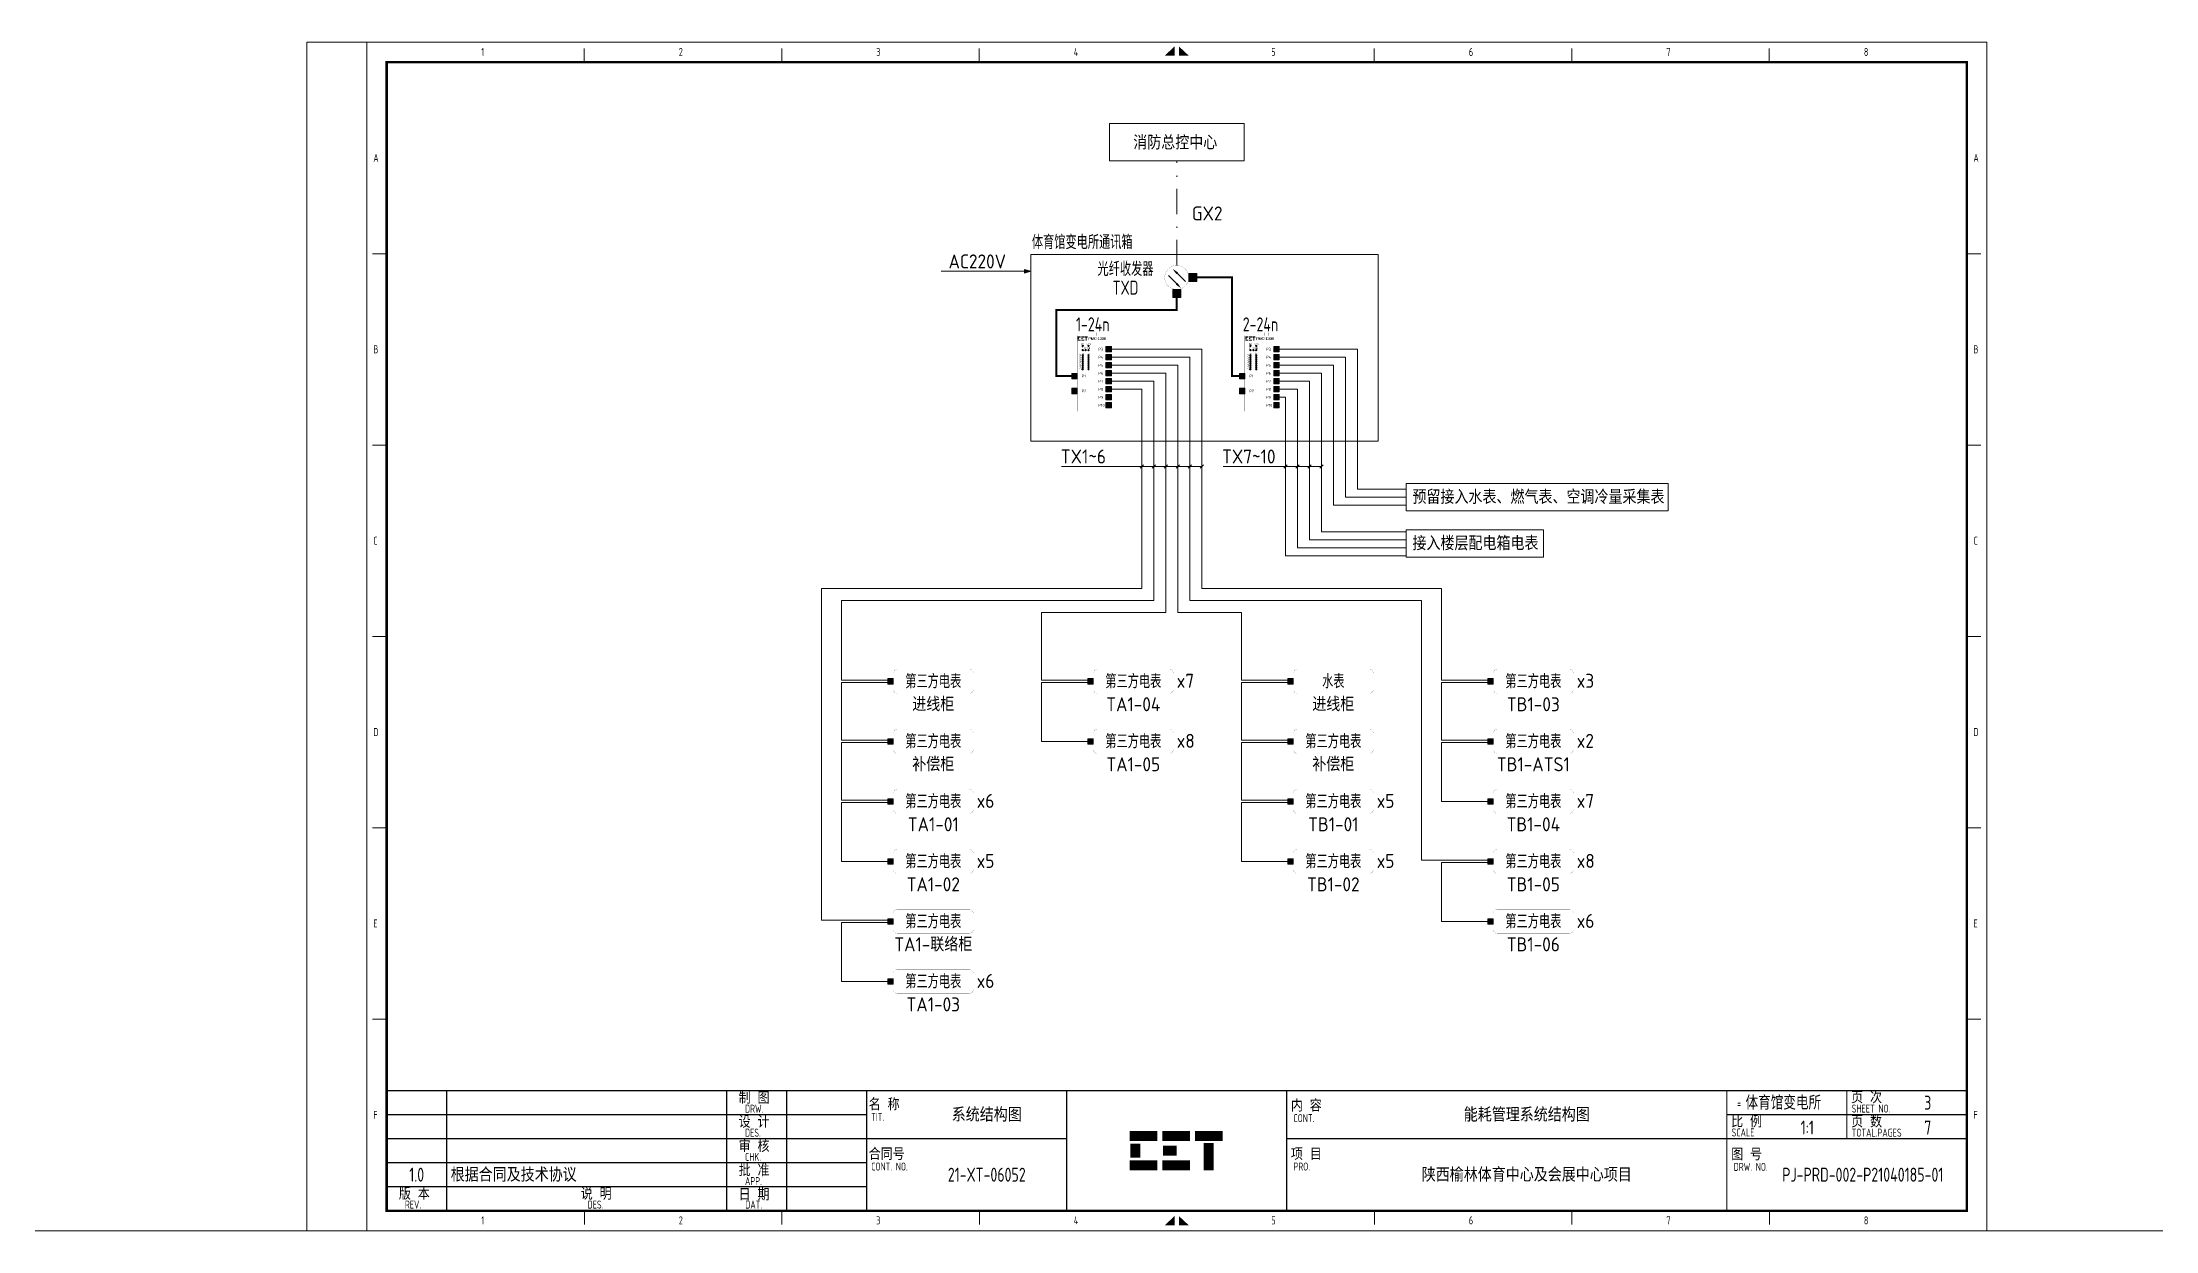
# Model space of a CAD drawing. Header units: millimetres. Extents: x 42 to 4265, y -439 to -142.
# Drawn here: x 1627 to 2155, y -439 to -142 of the extents above; entities that cross this region are included whole.
import ezdxf
from ezdxf.enums import TextEntityAlignment as Align

# ---------------------------------------------------------------- set-up
doc = ezdxf.new("R2010")
doc.units = ezdxf.units.MM
doc.linetypes.add('DASHDOT2', pattern=[12.7, 6.35, -3.175, 0, -3.175])
doc.layers.add('图框', color=7, linetype='Continuous', lineweight=9)
doc.layers.add('线', color=7, linetype='Continuous', lineweight=9)
doc.styles.add('CET', font='isocp.shx', dxfattribs={"height": 3.5, "bigfont": 'hztxt.shx'})
doc.styles.get("Standard").update_dxf_attribs({"font": 'isocp.shx', "height": 3, "bigfont": 'hztxt.shx'})

# ---------------------------------------------------------------- blocks, each defined once
blk = doc.blocks.new('图框-A3')
at = {"layer": '图框'}
for points in [[(0, 0), (420, 0), (420, 297), (0, 297), (0, 0)], [(15, 0), (15, 297)], [(69.37501270194343, 295.4579999999769), (69.375, 292)], [(118.7500127019434, 295.4579999999769), (118.75, 292)], [(168.1250127019434, 295.4579999999769), (168.125, 292)], [(266.8750127019434, 295.4579999999769), (266.875, 292)], [(316.2500127019434, 295.4579999999769), (316.25, 292)], [(365.6250127019434, 295.4579999999769), (365.625, 292)], [(20, 244.16666), (16.48505390119681, 244.1666341777637)], [(418.5149460988032, 244.16666), (415, 244.1666341777637)], [(20, 196.33333), (16.48505390119681, 196.3333041777637)], [(418.5149460988032, 196.33333), (415, 196.3333041777638)], [(20, 148.50003), (16.48505390119681, 148.5000041777637)], [(418.5149460988032, 148.5), (415, 148.5)], [(20, 100.66667), (16.48505390119681, 100.6666441777637)], [(418.5149460988032, 100.66667), (415, 100.6666441777638)], [(20.00035140326877, 52.83334000258158), (16.48540530446557, 52.83331418034531)], [(418.515297502072, 52.83334000258161), (415.0003514032688, 52.83331418034534)], [(69.4105600763537, 5), (69.41054737441027, 1.542000000023108)], [(118.7855600763537, 5), (118.7855473744103, 1.542000000023108)], [(168.1605600763537, 5), (168.1605473744103, 1.542000000023108)], [(266.9105600763537, 5), (266.9105473744103, 1.542000000023108)], [(316.2855600763537, 5), (316.2855473744103, 1.542000000023108)], [(365.6605600763537, 5), (365.6605473744103, 1.542000000023108)]]:
    blk.add_lwpolyline(points, dxfattribs=at)
at = {"layer": '图框', "const_width": 0.6}
blk.add_lwpolyline([(20, 5), (20, 292), (415, 292), (415, 5)], close=True, dxfattribs=at)
at = {"layer": '图框'}
for points, const_width in [([(20.00000000000011, 4.771030137833719), (20.00000000000011, 34.77103013783372)], 0.3023767766250001), ([(20, 5), (20, 35)], 0.3), ([(20, 35), (415, 35)], 0.3), ([(35, 5), (35, 35)], 0.3), ([(105, 5), (105, 35)], 0.3), ([(120, 5), (120, 35)], 0.3), ([(140, 5), (140, 35)], 0.3), ([(190, 5), (190, 35)], 0.3), ([(245, 5), (245, 35)], 0.3), ([(355, 5), (355, 35)], 0.3), ([(385, 23), (385, 35)], 0.3), ([(415, 5), (415, 35)], 0.3), ([(20, 29), (140, 29)], 0.3), ([(355, 29), (415, 29)], 0.3), ([(20, 23), (190, 23)], 0.3), ([(245, 23), (415, 23)], 0.3), ([(20, 17), (140, 17)], 0.3), ([(20, 11), (140, 11)], 0.3), ([(20, 5), (415, 5)], 0.3)]:
    blk.add_lwpolyline(points, dxfattribs=dict(at, const_width=const_width))
at = {"layer": '图框', "color": 1}
for points, const_width in [([(205.9021832363178, 19.9999274526164), (208.4109333562567, 20.00009814420715)], 3.4476288), ([(214.0514921159491, 19.99970856575295), (217.5, 19.99978286679834)], 2.5080396)]:
    blk.add_lwpolyline(points, dxfattribs=dict(at, const_width=const_width))
at = {"layer": '图框', "color": 92}
for points, const_width in [([(205.7577027669038, 23.6828997470661), (212.6548670848392, 23.68297404811148)], 2.5080396), ([(213.906336420016, 23.68307847120229), (220.8035007379515, 23.68315277224768)], 2.5080396), ([(222.054839529333, 23.68315076411132), (228.9520038472684, 23.68322506515671)], 2.5080396), ([(225.5018349059769, 21.95947695700417), (225.5018349059769, 15.06225750116876)], 2.504845200000001), ([(205.7577747910655, 16.31627841621276), (212.654939109001, 16.31635271725814)], 2.5080396), ([(213.9062688973632, 16.31634870098542), (220.8034332152987, 16.3164230020308)], 2.5080396)]:
    blk.add_lwpolyline(points, dxfattribs=dict(at, const_width=const_width))
at = {"layer": '图框'}
for points in [[(216.9675005710596, 295.968967279272), (216.9675005710596, 293.6258842753186), (214.4529199343969, 293.6258842753186)], [(218.0324994289403, 295.968967279272), (218.0324994289403, 293.6258842753186), (220.547080065603, 293.6258842753186)], [(216.9675005710596, 3.6668886432725), (216.9675005710596, 1.323805639319175), (214.4529199343969, 1.323805639319175)], [(218.0324994289403, 3.6668886432725), (218.0324994289403, 1.323805639319175), (220.547080065603, 1.323805639319175)]]:
    blk.add_solid(points, dxfattribs=at)
at = {"layer": '图框', "width": 0.8}
for s, p in [('1', (43.64130427145528, 293.5859076041075)), ('2', (93.01630427145528, 293.5859076041075)), ('3', (142.3913042701229, 293.5855448750983)), ('4', (191.7663042701229, 293.5855448750983)), ('5', (241.1413042714553, 293.5859076041075)), ('6', (290.5163042714553, 293.5859076041075)), ('7', (339.8913042701229, 293.5855448750983)), ('8', (389.2663042701229, 293.5855448750983)), ('A', (16.65211895431025, 267.1076987230164)), ('A', (416.6521189543103, 267.1076987230164)), ('B', (16.65211895431025, 219.2743687230164)), ('B', (416.6521189543103, 219.2743687230164)), ('C', (16.65211895431025, 171.4410387230164)), ('C', (416.6521189543103, 171.4410387230164)), ('D', (16.65211895431025, 123.6077087230164)), ('D', (416.6521189543103, 123.6077087230164)), ('E', (16.65211895431025, 75.77437872301641)), ('E', (416.6521189543103, 75.77437872301644)), ('=', (357.5758240158721, 30.79691136449856)), ('F', (16.65247035757902, 27.94104872559798)), ('DRW.', (109.5686126391511, 29.49647253686635)), ('TIT.', (141.1192541198452, 27.45077472594585)), ('CONT.', (246.6637648076417, 27.13194867368838)), ('SHEET NO.', (386.2201876491495, 29.52220214965401)), ('F', (416.652470357579, 27.94104872559799)), ('DES.', (109.5686126391511, 23.49647253686635)), ('SCALE', (356.2201876491495, 23.55291466616327)), ('TOTAL.PAGES', (386.2201876491495, 23.50520067516955)), ('CHK.', (109.5686126391511, 17.4489370043666)), ('CONT. NO.', (141.1192541198452, 15.03687760868888)), ('PRO.', (246.6637648076417, 15.03687760868888)), ('DRW. NO.', (356.7201876491495, 14.95637927469079)), ('APP.', (109.5686126391511, 11.40140147186685)), ('REV.', (24.54357423812507, 5.528819663352806)), ('DES.', (70.22231337888388, 5.528819663352806)), ('DAT.', (109.6294280322609, 5.528819663352806)), ('1', (43.64130427145528, 1.585907604107547)), ('2', (93.01630427145528, 1.585907604107547)), ('3', (142.3913042701229, 1.585544875098265)), ('4', (191.7663042701229, 1.585544875098265)), ('5', (241.1413042714553, 1.585907604107547)), ('6', (290.5163042714553, 1.585907604107547)), ('7', (339.8913042701229, 1.585544875098265)), ('8', (389.2663042701229, 1.585544875098265))]:
    blk.add_text(s, height=2, dxfattribs=at).set_placement(p)
at = {"layer": '图框'}
for s, p in [('制 图', (107.9791023726348, 31.71231771436688)), ('名 称', (140.4935898336025, 30.08769693562226)), ('内 容', (246.0381005213985, 29.7688708833648)), ('页 次', (386.0945233629063, 31.83348096878653)), ('设 计', (107.9791023726348, 25.71231771436688)), ('比 例', (356.0945233629063, 25.78983687583968)), ('页 数', (386.0945233629063, 25.79070294960984)), ('审 核', (107.9791023726348, 19.66478218186712)), ('批 准', (107.9791023726348, 13.61724664936646)), ('合同号', (140.4935898336025, 17.6737998183653)), ('项 目', (246.0381005213985, 17.6737998183653)), ('图 号', (356.0945233629063, 17.5933014843672)), ('版 本', (23.04601393864323, 7.744664840852423)), ('说 明', (68.50985717071308, 7.744664840852423)), ('日 期', (107.9791023726348, 7.569711116866713))]:
    blk.add_text(s, height=3, dxfattribs=at).set_placement(p)
at = {"layer": '图框', "width": 0.8, "flags": 8}
for tag, p in [('版本4', (27.5, 32)), ('页次', (405.2388087518199, 32)), ('版本3', (27.5, 26)), ('比例', (375.1281665465143, 25.77545097467473)), ('页数', (405.2388087518187, 25.77545097467473)), ('版本2', (27.5, 20)), ('版本1', (27.5, 14)), ('合同号', (170, 14)), ('图号', (389, 14))]:
    blk.add_attdef(tag, text='', height=3.5, dxfattribs=at).set_placement(p, align=Align.MIDDLE_CENTER)
at = {"layer": '图框', "flags": 8}
for tag, p in [('说明4', (35.99480976617235, 32)), ('位置', (359.6801236283359, 32)), ('说明3', (35.99480976617235, 26)), ('说明2', (35.99480976617235, 20)), ('说明1', (35.99480976617235, 14))]:
    blk.add_attdef(tag, text='', height=3.5, dxfattribs=at).set_placement(p, align=Align.MIDDLE_LEFT)
for tag, p in [('名称', (170, 29)), ('内容', (305, 29)), ('项目', (305, 14))]:
    blk.add_attdef(tag, text='', height=3.5, dxfattribs=at).set_placement(p, align=Align.MIDDLE_CENTER)
blk = doc.blocks.new('设备 RS485(XT)')
blk.add_hatch(color=3).paths.add_polyline_path([(-11.35000000000059, -0.6749999999999545), (-10.00000000000023, -0.6749999999999545), (-10.00000000000023, 0.6750000000000682), (-11.35000000000059, 0.6750000000000682)])
at = {"color": 3}
blk.add_lwpolyline([(-11.35000000000059, -0.6749999999999545), (-10.00000000000023, -0.6749999999999545), (-10.00000000000023, 0.6750000000000682), (-11.35000000000059, 0.6750000000000682)], close=True, dxfattribs=at)
at = {"color": 0, "const_width": 0.03}
blk.add_lwpolyline([(-9, 3), (9, 3, -0.414213562373095), (10, 2), (10, -2, -0.414213562373095), (9, -3), (-9.000000000000455, -3, -0.414213562373094), (-10.00000000000045, -2), (-10, 2, -0.414213562373095)], format="xyb", close=True, dxfattribs=at)
at = {"color": 0, "width": 0.8, "flags": 8}
blk.add_attdef('设备名称', text='', height=3.5, dxfattribs=at).set_placement((0, 0), align=Align.MIDDLE_CENTER)
at = {"color": 0, "flags": 8}
blk.add_attdef('开关柜名称', text='', height=3.5, dxfattribs=at).set_placement((-2.273736754432321e-13, -5.725984791817609), align=Align.MIDDLE_CENTER)
blk = doc.blocks.new('24n-1308-8 电口 竖版(XT)-雪藏')
for color, points in [(3, [(3.600000000000008, 6.032212440931005), (4.950000000000371, 6.032212440931005), (4.950000000000371, 7.382212440931028), (3.600000000000008, 7.382212440931028)]), (3, [(3.600000000000008, 4.032212440931005), (4.950000000000371, 4.032212440931005), (4.950000000000371, 5.382212440931028), (3.600000000000008, 5.382212440931028)]), (5, [(-4.950000000000316, -0.6750000000000114), (-3.599999999999952, -0.6750000000000114), (-3.599999999999952, 0.6750000000000114), (-4.950000000000316, 0.6750000000000114)]), (5, [(-4.950000000000316, -0.6750013691378172), (-3.599999999999952, -0.6750013691378172), (-3.599999999999952, 0.6749986308622056), (-4.950000000000316, 0.6749986308622056)]), (3, [(3.600000000000008, 2.032212440931005), (4.950000000000371, 2.032212440931005), (4.950000000000371, 3.382212440931028), (3.600000000000008, 3.382212440931028)]), (3, [(3.600000000000008, 0.03221244093100495), (4.950000000000371, 0.03221244093100495), (4.950000000000371, 1.382212440931028), (3.600000000000008, 1.382212440931028)]), (5, [(-4.950000000000373, -4.404065239309148), (-3.600000000000009, -4.404065239309148), (-3.600000000000009, -3.054065239309125), (-4.950000000000373, -3.054065239309125)]), (3, [(3.600000000000008, -1.967787559068995), (4.950000000000371, -1.967787559068995), (4.950000000000371, -0.6177875590689723), (3.600000000000008, -0.6177875590689723)]), (3, [(3.600000000000008, -3.967787559068995), (4.950000000000371, -3.967787559068995), (4.950000000000371, -2.617787559068972), (3.600000000000008, -2.617787559068972)]), (3, [(3.600000000000008, -5.967787559068995), (4.950000000000371, -5.967787559068995), (4.950000000000371, -4.617787559068972), (3.600000000000008, -4.617787559068972)]), (3, [(3.600000000000008, -7.967787559068995), (4.950000000000371, -7.967787559068995), (4.950000000000371, -6.617787559068972), (3.600000000000008, -6.617787559068972)])]:
    blk.add_hatch(color=color).paths.add_polyline_path(points)
at = {"color": 0, "const_width": 0.03}
blk.add_lwpolyline([(2.341551585945111, 11.07253886799515), (0.8274808075411068, 11.07253886799515, 0.414213562373095), (0.6774808075411295, 10.92253886799517), (0.6774808075411295, 10.07253886799515), (2.341551585945111, 10.07253886799515)], format="xyb", close=True, dxfattribs=at)
for points in [[(1.237448488262103, 10.87253886799516), (2.211551585945116, 10.87253886799516), (2.211551585945116, 10.07253886799515), (1.237448488262103, 10.07253886799515)], [(-3.600000000000009, 10.07253886799515), (3.600000000000008, 10.07253886799515), (3.600000000000008, -8.827461132004828), (-3.600000000000009, -8.827461132004828)]]:
    blk.add_lwpolyline(points, close=True, dxfattribs=at)
at = {"color": 0}
for points, const_width in [([(-3.445239038555699, 9.37124259193132), (-3.175703901702676, 9.371260930697304)], 0.3704064), ([(-3.460761733616622, 9.76693383017789), (-2.719744079623567, 9.766941812934874)], 0.2694588000000001), ([(-3.460753995483558, 8.975478645871476), (-2.719736341490503, 8.97548662862846)], 0.2694588000000001), ([(-2.585295951005279, 8.97548619712802), (-1.844278297012224, 8.975494179885004)], 0.2694588000000001), ([(-2.585288696505458, 9.766953031944581), (-1.844271042512404, 9.766961014701565)], 0.2694588000000001), ([(-2.56969345644653, 9.371219075160866), (-2.19919260939976, 9.37122705791785)], 0.2694588000000001), ([(-1.709829684760692, 9.766960798951402), (-0.9688120307676092, 9.766968781708329)], 0.2694588000000001), ([(-1.339491338509661, 9.581772703973002), (-1.339491338509661, 8.840749126073263)], 0.2691156000000001)]:
    blk.add_lwpolyline(points, dxfattribs=dict(at, const_width=const_width))
at = {"color": 3}
for points in [[(3.600000000000008, 6.032212440931005), (4.950000000000371, 6.032212440931005), (4.950000000000371, 7.382212440931028), (3.600000000000008, 7.382212440931028)], [(3.600000000000008, 4.032212440931005), (4.950000000000371, 4.032212440931005), (4.950000000000371, 5.382212440931028), (3.600000000000008, 5.382212440931028)], [(3.600000000000008, 2.032212440931005), (4.950000000000371, 2.032212440931005), (4.950000000000371, 3.382212440931028), (3.600000000000008, 3.382212440931028)], [(3.600000000000008, 0.03221244093100495), (4.950000000000371, 0.03221244093100495), (4.950000000000371, 1.382212440931028), (3.600000000000008, 1.382212440931028)], [(3.600000000000008, -1.967787559068995), (4.950000000000371, -1.967787559068995), (4.950000000000371, -0.6177875590689723), (3.600000000000008, -0.6177875590689723)], [(3.600000000000008, -3.967787559068995), (4.950000000000371, -3.967787559068995), (4.950000000000371, -2.617787559068972), (3.600000000000008, -2.617787559068972)], [(3.600000000000008, -5.967787559068995), (4.950000000000371, -5.967787559068995), (4.950000000000371, -4.617787559068972), (3.600000000000008, -4.617787559068972)], [(3.600000000000008, -7.967787559068995), (4.950000000000371, -7.967787559068995), (4.950000000000371, -6.617787559068972), (3.600000000000008, -6.617787559068972)]]:
    blk.add_lwpolyline(points, close=True, dxfattribs=at)
at = {"color": 5}
for points in [[(-4.950000000000316, -0.6750000000000114), (-3.599999999999952, -0.6750000000000114), (-3.599999999999952, 0.6750000000000114), (-4.950000000000316, 0.6750000000000114)], [(-4.950000000000316, -0.6750013691378172), (-3.599999999999952, -0.6750013691378172), (-3.599999999999952, 0.6749986308622056), (-4.950000000000316, 0.6749986308622056)], [(-4.950000000000373, -4.404065239309148), (-3.600000000000009, -4.404065239309148), (-3.600000000000009, -3.054065239309125), (-4.950000000000373, -3.054065239309125)]]:
    blk.add_lwpolyline(points, close=True, dxfattribs=at)
at = {"color": 0}
for centre in [(-2.204297463082256, 7.545153540592594), (-2.204297463082256, 6.505153540592573), (-2.204297463082256, 5.214333915847476), (-1.482771493779425, 6.505153540592573), (-0.7612455244766215, 7.545153540592594), (-0.7612455244766215, 6.505153540592573), (-0.7612455244766215, 5.214333915847476), (-2.204297463082256, 4.714333915847476), (-2.204297463082256, 4.214333915847476), (-2.204297463082256, 3.714333915847476), (-2.204297463082256, 3.214333915847476), (-2.204297463082256, 2.714333915847476), (-2.204297463082256, 2.214333915847476), (-2.204297463082256, 1.714333915847476), (-0.7612455244766215, 4.714333915847476), (-0.7612455244766215, 4.214333915847476), (-0.7612455244766215, 3.714333915847476), (-0.7612455244766215, 3.214333915847476), (-0.7612455244766215, 2.714333915847476), (-0.7612455244766215, 2.214333915847476), (-0.7612455244766215, 1.714333915847476)]:
    blk.add_circle(centre, 0.1684075359193472, dxfattribs=at)
at = {"color": 0, "width": 0.7}
for s, p in [('P3', (-3.099336594254951, 5.214333915847476)), ('P4', (-3.099336594254951, 4.714333915847476)), ('P5', (-3.099336594254951, 4.214333915847476)), ('P6', (-3.099336594254951, 3.714333915847476)), ('P7', (-3.099336594254951, 3.214333915847476)), ('P8', (-3.099336594254951, 2.714333915847476)), ('P9', (-3.099336594254951, 2.214333915847476)), ('P10', (-3.099336594254951, 1.714333915847476))]:
    blk.add_text(s, height=0.4, dxfattribs=at).set_placement(p, align=Align.MIDDLE_LEFT)
for s, p in [('Run', (-2.209930442159547, 8.006976552363994)), ('Rx', (-2.209930442159547, 5.676156927618933)), ('P1', (-2.209930442159547, 6.966976552363974)), ('P2', (-1.488404472856715, 6.966976552363974)), ('Alarm', (-0.7668785035539122, 8.006976552363994)), ('CON', (-0.7668785035539122, 6.966976552363974)), ('Tx', (-0.7668785035539122, 5.676156927618933))]:
    blk.add_text(s, height=0.4, dxfattribs=at).set_placement(p, align=Align.MIDDLE)
at = {"color": 0}
for s, p in [('P3', (1.711034833103823, 6.707211093347951)), ('P1', (-2.478176008463393, -1.781309350690208e-05)), ('P4', (1.711034833103823, 4.707211093347951)), ('P5', (1.711034833103823, 2.707211093347951)), ('P6', (1.711034833103823, 0.7072110933479507)), ('P2', (-2.478176008463393, -3.743181406462611)), ('P7', (1.711034833103823, -1.292788906652049)), ('P8', (1.711034833103823, -3.292788906652049)), ('P9', (1.711034833103823, -5.292788906652049)), ('P10', (1.711034833103823, -7.292788906652049))]:
    blk.add_text(s, height=0.7, dxfattribs=at).set_placement(p, align=Align.MIDDLE_LEFT)
at = {"color": 0, "char_height": 0.6581250000000001, "width": 3.416292073493452, "attachment_point": 1, "line_spacing_factor": 1.5}
for insert in [(-0.8110334042993804, 9.709410142095862), (-0.7717827007972607, 9.709410142095862)]:
    blk.add_mtext('{\\fArial|b0|i0|c0|p34;PMC-1308}', dxfattribs=dict(at, insert=insert))
at = {"color": 0, "width": 0.8, "flags": 8}
blk.add_attdef('设备符号', text='', height=3.5, dxfattribs=at).set_placement((0.2986919254451686, 12.92569382028557), align=Align.MIDDLE_CENTER)
blk = doc.blocks.new('TXD-1210D(XT)')
at = {"color": 0}
for p, q in [((-0.01552691715234644, -1.587742796494062), (-2.100005088545135, 0.4967353748987264)), ((2.175891610240779, -1.053237379429497), (0.09141343884799014, 1.031240791963405))]:
    blk.add_line(p, q, dxfattribs=at)
at = {"color": 0, "const_width": 0.03}
blk.add_lwpolyline([(-2.99603241433103, -0.2203829149387317, 3173.3473628669), (-2.996307826477636, -0.2166062462348961)], format="xyb", dxfattribs=at)
at = {"color": 0}
for points in [[(0.09141343884799014, 1.031240791963405, 0.6000000000000001, 0, 0), (-0.9779486039592662, 2.100602834770662, 0, 0, 0)], [(-0.01552691715234644, -1.587742796494062, 0.6, 0, 0), (1.05383512565491, -2.657104839301319, 0, 0, 0)]]:
    blk.add_lwpolyline(points, format="xyseb", dxfattribs=at)
at = {"color": 0, "width": 0.8, "flags": 8}
for tag, p in [('设备名称', (-12.81150703153527, 2.113518045896122)), ('设备符号', (-12.81150703153527, -2.554283875773585))]:
    blk.add_attdef(tag, text='', height=3.5, dxfattribs=at).set_placement(p, align=Align.MIDDLE_CENTER)

msp = doc.modelspace()

# ---------------------------------------------------------------- hatches: boundary and pattern name
at = {"layer": '线'}
for color, points in [(1, [(1872.582163676082, -198.535505621804), (1872.582163676081, -198.9781067225648), (1874.191717490077, -198.9781067225648)]), (1, [(1874.191717490078, -198.9781067225648), (1872.582163676082, -199.4207078233256), (1872.582163676082, -198.535505621804)]), (1, [(1874.191717490078, -198.9781067225648), (1872.582163676082, -198.9781067225648), (1872.582163676081, -199.4207078233256)]), (5, [(1915.647162425456, -199.5112222603317), (1913.647162425456, -199.5112222603317), (1913.647162425456, -201.5112222603317), (1915.647162425456, -201.5112222603317)]), (5, [(1911.643035454617, -203.5153492311701), (1909.643035454617, -203.5153492311701), (1909.643035454617, -205.5153492311701), (1911.643035454617, -205.5153492311701)])]:
    msp.add_hatch(color=color, dxfattribs=at).paths.add_polyline_path(points)

# ---------------------------------------------------------------- linework, layer by layer
at = {"layer": '线', "color": 6, "linetype": 'DASHDOT2'}
msp.add_line((1910.643035454617, -197.5070952894932), (1910.643035454617, -171.3745400378992), dxfattribs=at)
at = {"layer": '线', "color": 1}
msp.add_line((1851.775061998057, -198.9781067225648), (1874.191717490079, -198.9781067225648), dxfattribs=at)
at = {"layer": '线', "color": 3}
for p, q in [((1894.29801971512, -218.4557163184039), (1916.881515803496, -218.4557163184043)), ((1894.29801971512, -220.4557163184039), (1913.881515803495, -220.4557163184039)), ((1913.881515803495, -220.4557163184039), (1913.881515803496, -281.2717172197313)), ((1916.881515803496, -218.4557163184043), (1916.881515803496, -278.2717172197314)), ((1936.2229240194, -218.4557163184039), (1955.806420107775, -218.4557163184039)), ((1936.2229240194, -220.4557163184039), (1952.806420107776, -220.4557163184043)), ((1952.806420107776, -220.4557163184043), (1952.806420107776, -255.4213351520571)), ((1955.806420107775, -218.4557163184039), (1955.806420107775, -253.4213351520572)), ((1894.29801971512, -222.4557163184039), (1910.881515803496, -222.4557163184038)), ((1894.29801971512, -224.4557163184039), (1907.881515803496, -224.4557163184039)), ((1894.29801971512, -226.4557163184039), (1904.881515803496, -226.455716318404)), ((1904.881515803496, -226.455716318404), (1904.881515803496, -281.2717172197308)), ((1907.881515803496, -224.4557163184039), (1907.881515803496, -284.271717219731)), ((1910.881515803496, -222.4557163184038), (1910.881515803495, -284.2717172197313)), ((1936.2229240194, -222.4557163184039), (1949.806420107775, -222.4557163184039)), ((1936.2229240194, -224.4557163184039), (1946.806420107776, -224.4557163184038)), ((1936.2229240194, -226.4557163184039), (1943.806420107776, -226.4557163184039)), ((1943.806420107776, -226.4557163184039), (1943.806420107776, -266.0738900546464)), ((1946.806420107776, -224.4557163184038), (1946.806420107776, -264.0738900546464)), ((1949.806420107775, -222.4557163184039), (1949.806420107776, -257.4213351520572)), ((1894.29801971512, -228.4557163184039), (1901.881515803496, -228.455716318404)), ((1901.881515803496, -228.455716318404), (1901.881515803496, -278.2717172197311)), ((1936.2229240194, -228.4557163184039), (1940.806420107776, -228.455716318404)), ((1936.2229240194, -230.4557163184039), (1937.806420107776, -230.455716318404)), ((1937.806420107776, -230.455716318404), (1937.806420107775, -270.0738900546461)), ((1940.806420107776, -228.455716318404), (1940.806420107775, -268.073890054646)), ((1968.022946997211, -253.4213351520572), (1955.806420107775, -253.4213351520572)), ((1968.022946997211, -257.4213351520572), (1949.806420107776, -257.4213351520572)), ((1968.022946997211, -255.4213351520572), (1952.806420107776, -255.4213351520571)), ((1968.022946997211, -264.0738900546462), (1946.806420107776, -264.0738900546464)), ((1968.022946997211, -268.0738900546462), (1940.806420107775, -268.073890054646)), ((1968.022946997211, -266.0738900546462), (1943.806420107776, -266.0738900546464)), ((1968.022946997211, -270.0738900546462), (1937.806420107775, -270.0738900546461)), ((1821.813102717242, -361.1579390736491), (1821.813102717242, -278.2717172197308)), ((1821.813102717242, -278.2717172197308), (1901.881515803496, -278.2717172197311)), ((1916.881515803496, -278.2717172197314), (1976.813102717242, -278.2717172197314)), ((1976.813102717242, -301.1579390736491), (1976.813102717242, -278.2717172197314)), ((1826.813102717242, -301.1579390736491), (1826.813102717243, -281.2717172197309)), ((1826.813102717243, -281.2717172197309), (1904.881515803496, -281.2717172197308)), ((1876.813102717242, -301.1579390736491), (1876.813102717242, -284.2717172197308)), ((1876.813102717242, -284.2717172197308), (1907.881515803496, -284.271717219731)), ((1910.881515803495, -284.2717172197313), (1926.813102717242, -284.2717172197312)), ((1913.881515803496, -281.2717172197313), (1971.813102717242, -281.2717172197311)), ((1926.813102717242, -301.1579390736491), (1926.813102717242, -284.2717172197312)), ((1971.813102717243, -346.1579390736491), (1971.813102717242, -281.2717172197311)), ((1838.427033331941, -301.1579390736491), (1826.813102717242, -301.1579390736491)), ((1838.427033331941, -301.757939073649), (1826.813102717242, -301.757939073649)), ((1826.813102717242, -301.757939073649), (1826.813102717242, -316.1579390736491)), ((1888.427033331941, -301.1579390736491), (1876.813102717242, -301.1579390736491)), ((1888.427033331941, -301.757939073649), (1876.813102717242, -301.757939073649)), ((1876.813102717242, -301.757939073649), (1876.813102717241, -316.4579390736491)), ((1938.427033331941, -301.1579390736491), (1926.813102717242, -301.1579390736491)), ((1938.427033331941, -301.757939073649), (1926.813102717242, -301.757939073649)), ((1926.813102717242, -301.757939073649), (1926.813102717242, -316.1579390736491)), ((1988.427033331943, -301.1579390736489), (1976.813102717245, -301.1579390736489)), ((1988.427033331943, -301.7579390736489), (1976.813102717245, -301.7579390736489)), ((1976.813102717245, -301.7579390736489), (1976.813102717245, -316.1579390736489)), ((1838.427033331941, -316.1579390736491), (1826.813102717242, -316.1579390736491)), ((1838.427033331941, -316.757939073649), (1826.813102717242, -316.757939073649)), ((1826.813102717242, -316.757939073649), (1826.813102717242, -331.1579390736491)), ((1876.813102717241, -316.4579390736491), (1888.427033331941, -316.4579390736491)), ((1938.427033331941, -316.1579390736491), (1926.813102717242, -316.1579390736491)), ((1938.427033331941, -316.757939073649), (1926.813102717242, -316.757939073649)), ((1926.813102717242, -316.757939073649), (1926.813102717242, -331.1579390736491)), ((1988.427033331943, -316.1579390736489), (1976.813102717245, -316.1579390736489)), ((1976.813102717245, -316.7579390736489), (1976.813102717244, -331.4579390736489)), ((1988.427033331943, -316.7579390736489), (1976.813102717245, -316.7579390736489)), ((1838.427033331941, -331.1579390736491), (1826.813102717242, -331.1579390736491)), ((1838.427033331941, -331.757939073649), (1826.813102717242, -331.757939073649)), ((1826.813102717242, -331.757939073649), (1826.813102717241, -346.4579390736491)), ((1938.427033331941, -331.1579390736491), (1926.813102717242, -331.1579390736491)), ((1926.813102717242, -331.757939073649), (1926.813102717241, -346.4579390736491)), ((1938.427033331941, -331.757939073649), (1926.813102717242, -331.757939073649)), ((1976.813102717244, -331.4579390736489), (1988.427033331943, -331.4579390736489)), ((1826.813102717241, -346.4579390736491), (1838.427033331941, -346.4579390736491)), ((1926.813102717241, -346.4579390736491), (1938.427033331941, -346.4579390736491)), ((1988.427033331941, -346.1579390736491), (1971.813102717243, -346.1579390736491)), ((1988.427033331941, -346.757939073649), (1976.813102717242, -346.757939073649)), ((1976.813102717242, -346.757939073649), (1976.813102717241, -361.4579390736491)), ((1838.427033331941, -361.1579390736491), (1821.813102717242, -361.1579390736491)), ((1838.427033331941, -361.757939073649), (1826.813102717242, -361.757939073649)), ((1826.813102717242, -361.757939073649), (1826.813102717244, -376.4579390736491)), ((1976.813102717241, -361.4579390736491), (1988.427033331941, -361.4579390736491)), ((1826.813102717244, -376.4579390736491), (1838.427033331941, -376.4579390736491))]:
    msp.add_line(p, q, dxfattribs=at)
at = {"layer": '线'}
for p, q in [((1916.881515803496, -247.7746495782999), (1881.800302765431, -247.7746495782998)), ((1901.459547219175, -248.1966181626208), (1902.303484387817, -247.3526809939792)), ((1904.459547219175, -248.1966181626208), (1905.303484387817, -247.3526809939792)), ((1907.459547219175, -248.1966181626208), (1908.303484387817, -247.3526809939792)), ((1910.459547219175, -248.1966181626207), (1911.303484387817, -247.3526809939791)), ((1913.459547219175, -248.1966181626207), (1914.303484387817, -247.3526809939791)), ((1916.459547219175, -248.1966181626207), (1917.303484387817, -247.3526809939791)), ((1946.806420107776, -247.7746495782999), (1922.258415701082, -247.7746495782998)), ((1937.384451523455, -248.1966181626207), (1938.228388692097, -247.3526809939791)), ((1940.384451523455, -248.1966181626207), (1941.228388692097, -247.3526809939791)), ((1943.384451523455, -248.1966181626207), (1944.228388692097, -247.3526809939791)), ((1946.384451523455, -248.1966181626207), (1947.228388692097, -247.3526809939791)), ((4264.851868592174, -438.747174375481), (42.05576131270391, -438.747174375481))]:
    msp.add_line(p, q, dxfattribs=at)
for points in [[(1893.796898082845, -162.0406161257314), (1927.489172826389, -162.0406161257314), (1927.489172826389, -171.3745400378992), (1893.796898082845, -171.3745400378992)], [(1968.022946997211, -252.0241205662961), (2033.448696177191, -252.0241205662961), (2033.448696177191, -258.8185497378182), (1968.022946997211, -258.8185497378182)], [(1968.022946997211, -263.5965556323754), (2002.326686545077, -263.5965556323754), (2002.326686545077, -270.3909848038975), (1968.022946997211, -270.3909848038975)]]:
    msp.add_lwpolyline(points, close=True, dxfattribs=at)
at = {"layer": '线', "color": 252}
msp.add_lwpolyline([(1874.191717490079, -194.7445092795289), (1960.987851129479, -194.7445092795289), (1960.987851129479, -241.4338482565337), (1874.191717490079, -241.4338482565337)], close=True, dxfattribs=at)
at = {"layer": '线', "color": 1}
msp.add_lwpolyline([(1874.191717490078, -198.9781067225648), (1872.582163676082, -199.4207078233256), (1872.582163676082, -198.535505621804)], close=True, dxfattribs=at)
at = {"layer": '线', "color": 5}
for points in [[(1915.647162425456, -201.5112222603317), (1913.647162425456, -201.5112222603317), (1913.647162425456, -199.5112222603317), (1915.647162425456, -199.5112222603317)], [(1911.643035454617, -205.5153492311701), (1909.643035454617, -205.5153492311701), (1909.643035454617, -203.5153492311701), (1911.643035454617, -203.5153492311701)]]:
    msp.add_lwpolyline(points, close=True, dxfattribs=at)
at = {"layer": '线', "color": 5, "const_width": 0.5}
for points in [[(1926.3229240194, -225.1629287593349), (1924.489137462455, -225.1629287593349), (1924.489137462455, -200.5112222603318), (1915.647162425456, -200.5112222603317)], [(1884.39801971512, -225.1629301284728), (1880.521343767726, -225.1629301284728), (1880.521343767726, -208.6129661457552), (1910.643035454617, -208.6129661457551), (1910.643035454617, -205.5153492311701)]]:
    msp.add_lwpolyline(points, dxfattribs=at)

# ---------------------------------------------------------------- block references
at = {"layer": '线'}
ref = msp.add_blockref('图框-A3', (1693.143035454617, -438.747174375481), dxfattribs=at)
ref.add_attrib('图号', 'PJ-PRD-002-P21040185-01', dxfattribs={"layer": '图框', "height": 3.5, "width": 0.8, "flags": 8}).set_placement((2082.143035454617, -424.747174375481), align=Align.MIDDLE_CENTER)
ref.add_attrib('页数', '7', dxfattribs={"layer": '图框', "height": 3.5, "width": 0.8, "flags": 8}).set_placement((2098.381844206436, -412.9717234008064), align=Align.MIDDLE_CENTER)
ref.add_attrib('页次', '3', dxfattribs={"layer": '图框', "height": 3.5, "width": 0.8, "flags": 8}).set_placement((2098.381844206437, -406.747174375481), align=Align.MIDDLE_CENTER)
ref.add_attrib('比例', '1:1', dxfattribs={"layer": '图框', "height": 3.5, "width": 0.8, "flags": 8}).set_placement((2068.271202001131, -412.9717234008064), align=Align.MIDDLE_CENTER)
ref.add_attrib('项目', '陕西榆林体育中心及会展中心项目', dxfattribs={"layer": '图框', "height": 3.5, "flags": 8}).set_placement((1998.143035454617, -424.747174375481), align=Align.MIDDLE_CENTER)
ref.add_attrib('内容', '能耗管理系统结构图', dxfattribs={"layer": '图框', "height": 3.5, "flags": 8}).set_placement((1998.143035454617, -409.747174375481), align=Align.MIDDLE_CENTER)
ref.add_attrib('合同号', '21-XT-06052', dxfattribs={"layer": '图框', "height": 3.5, "width": 0.8, "flags": 8}).set_placement((1863.143035454617, -424.747174375481), align=Align.MIDDLE_CENTER)
ref.add_attrib('名称', '系统结构图', dxfattribs={"layer": '图框', "height": 3.5, "flags": 8}).set_placement((1863.143035454617, -409.747174375481), align=Align.MIDDLE_CENTER)
ref.add_attrib('版本1', '1.0', dxfattribs={"layer": '图框', "height": 3.5, "width": 0.8, "flags": 8}).set_placement((1720.643035454617, -424.747174375481), align=Align.MIDDLE_CENTER)
ref.add_attrib('说明1', '根据合同及技术协议', dxfattribs={"layer": '图框', "height": 3.5, "flags": 8}).set_placement((1729.13784522079, -424.747174375481), align=Align.MIDDLE_LEFT)
ref.add_attrib('位置', '体育馆变电所', dxfattribs={"layer": '图框', "height": 3.5, "width": 0.9, "flags": 8}).set_placement((2052.823159082953, -406.747174375481), align=Align.MIDDLE_LEFT)
for name, p, values in [('TXD-1210D(XT)', (1910.643035454617, -200.5112222603317), {'设备符号': 'TXD', '设备名称': '光纤收发器'}), ('24n-1308-8 电口 竖版(XT)-雪藏', (1889.34801971512, -225.1629287593349), {'设备符号': '1-24n'}), ('24n-1308-8 电口 竖版(XT)-雪藏', (1931.2729240194, -225.1629287593349), {'设备符号': '2-24n'}), ('设备 RS485(XT)', (1849.777033331941, -301.4579390736491), {'开关柜名称': '进线柜', '设备名称': '第三方电表'}), ('设备 RS485(XT)', (1899.777033331941, -301.4579390736491), {'开关柜名称': 'TA1-04', '设备名称': '第三方电表'}), ('设备 RS485(XT)', (1949.777033331941, -301.4579390736491), {'开关柜名称': '进线柜', '设备名称': '水表'}), ('设备 RS485(XT)', (1999.777033331942, -301.4579390736491), {'开关柜名称': 'TB1-03', '设备名称': '第三方电表'}), ('设备 RS485(XT)', (1849.777033331941, -316.4579390736491), {'开关柜名称': '补偿柜', '设备名称': '第三方电表'}), ('设备 RS485(XT)', (1899.77703333194, -316.4579390736492), {'开关柜名称': 'TA1-05', '设备名称': '第三方电表'}), ('设备 RS485(XT)', (1949.777033331941, -316.4579390736491), {'开关柜名称': '补偿柜', '设备名称': '第三方电表'}), ('设备 RS485(XT)', (1999.777033331942, -316.4579390736491), {'开关柜名称': 'TB1-ATS1', '设备名称': '第三方电表'}), ('设备 RS485(XT)', (1849.777033331941, -331.4579390736491), {'开关柜名称': 'TA1-01', '设备名称': '第三方电表'}), ('设备 RS485(XT)', (1949.777033331941, -331.4579390736491), {'开关柜名称': 'TB1-01', '设备名称': '第三方电表'}), ('设备 RS485(XT)', (1999.777033331944, -331.457939073649), {'开关柜名称': 'TB1-04', '设备名称': '第三方电表'}), ('设备 RS485(XT)', (1849.777033331941, -346.4579390736491), {'开关柜名称': 'TA1-02', '设备名称': '第三方电表'}), ('设备 RS485(XT)', (1949.777033331941, -346.4579390736491), {'开关柜名称': 'TB1-02', '设备名称': '第三方电表'}), ('设备 RS485(XT)', (1999.777033331944, -346.457939073649), {'开关柜名称': 'TB1-05', '设备名称': '第三方电表'}), ('设备 RS485(XT)', (1849.777033331941, -361.4579390736491), {'开关柜名称': 'TA1-联络柜', '设备名称': '第三方电表'}), ('设备 RS485(XT)', (1999.777033331944, -361.457939073649), {'开关柜名称': 'TB1-06', '设备名称': '第三方电表'}), ('设备 RS485(XT)', (1849.777033331941, -376.4579390736491), {'开关柜名称': 'TA1-03', '设备名称': '第三方电表'})]:
    msp.add_blockref(name, p, dxfattribs=at).add_auto_attribs(values)

# ---------------------------------------------------------------- texts
at = {"layer": '线', "style": 'CET'}
for s, p in [('消防总控中心', (1899.763711488401, -168.5498440047813)), ('GX2', (1914.430975429334, -186.2792306542659)), ('AC220V', (1853.603683218271, -198.2656205267491)), ('TX1~6', (1881.644460458643, -247.016245493225)), ('TX7~10', (1921.953423312658, -247.0162454932251)), ('预留接入水表、燃气表、空调冷量采集表', (1969.565146902293, -257.1282823870542)), ('接入楼层配电箱电表', (1969.565146902293, -268.7007174531335))]:
    msp.add_text(s, height=3.5, dxfattribs=at).set_placement(p)
at = {"layer": '线', "style": 'CET', "width": 0.8}
msp.add_text('体育馆变电所通讯箱', height=3.5, dxfattribs=at).set_placement((1874.417349315683, -193.4453374401251))
at = {"layer": '线', "color": 2, "style": 'CET'}
for s, p in [('x7', (1910.63681072456, -303.0763896400562)), ('x3', (2010.63681072456, -303.0763896400562)), ('x8', (1910.636810724559, -318.0763896400563)), ('x2', (2010.63681072456, -318.0763896400562)), ('x6', (1860.63681072456, -333.0763896400562)), ('x5', (1960.63681072456, -333.0763896400562)), ('x7', (2010.636810724563, -333.076389640056)), ('x5', (1860.63681072456, -348.0763896400562)), ('x5', (1960.63681072456, -348.0763896400562)), ('x8', (2010.636810724563, -348.076389640056)), ('x6', (2010.636810724563, -363.076389640056)), ('x6', (1860.63681072456, -378.0763896400562))]:
    msp.add_text(s, height=3.5, dxfattribs=at).set_placement(p)

doc.saveas('drawing.dxf')
